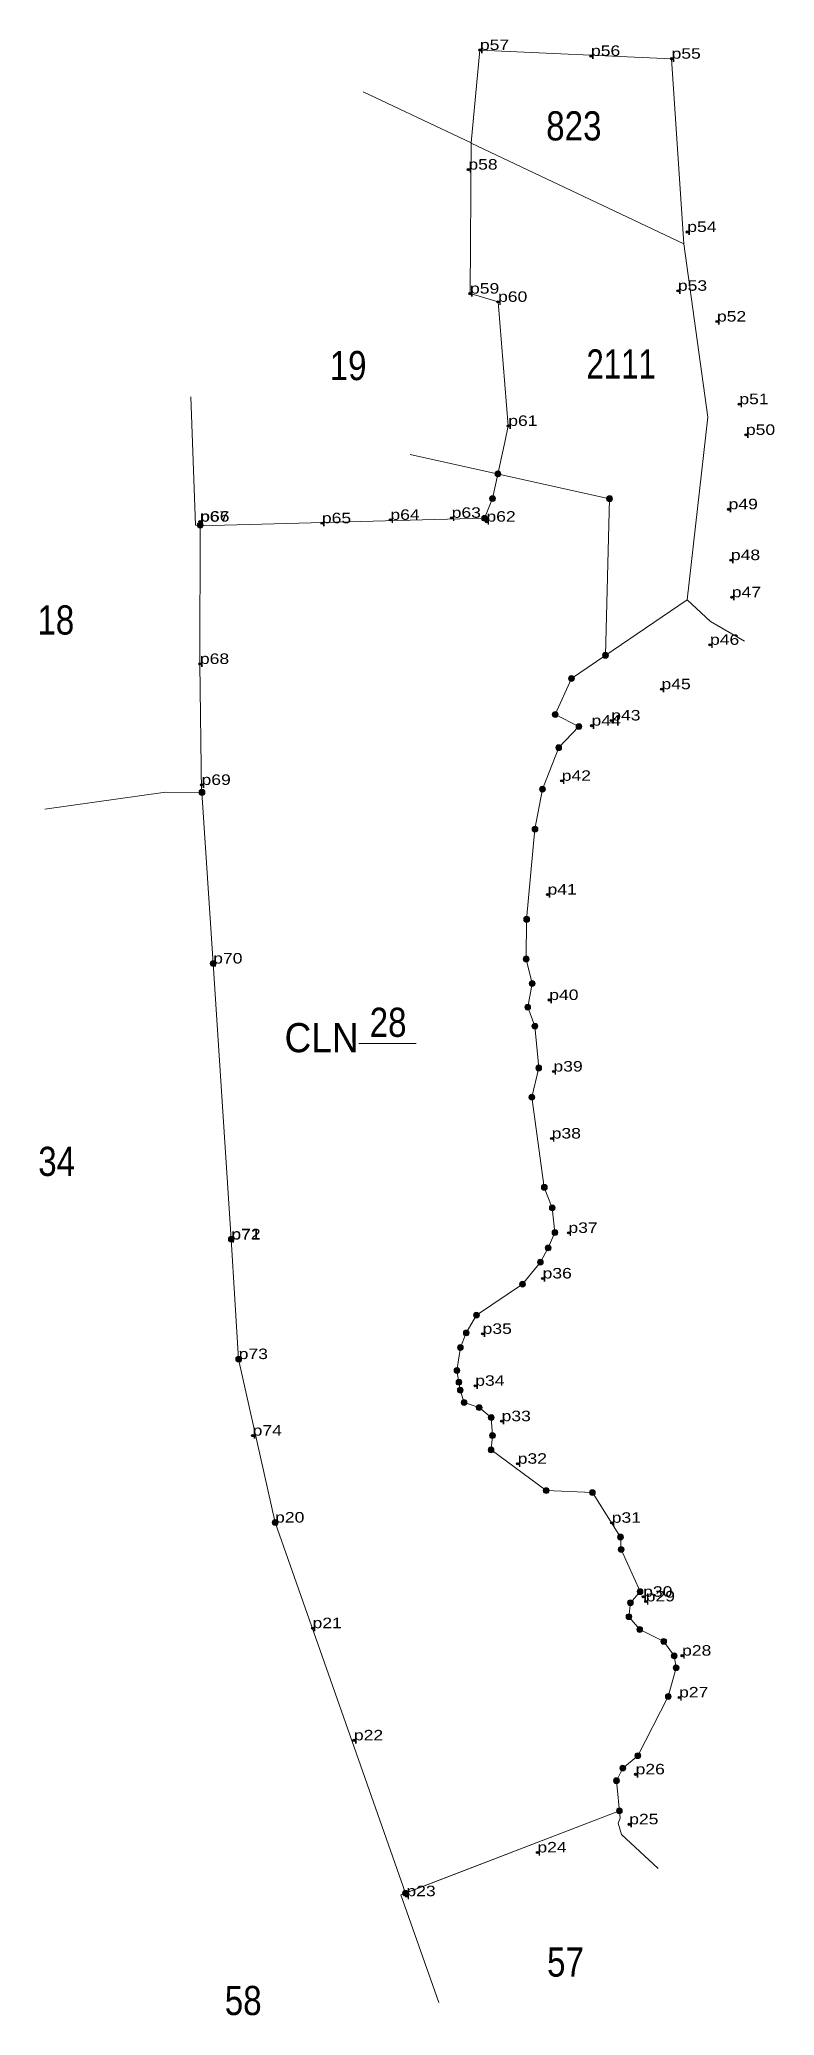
# Model space of a CAD drawing. Header units: metres. Extents: x 549246 to 549372, y 1840114 to 1840452.
import ezdxf
from ezdxf.enums import TextEntityAlignment as Align

# ---------------------------------------------------------------- set-up
doc = ezdxf.new("R2010")
doc.units = ezdxf.units.M
doc.header["$LTSCALE"] = 0.72
doc.header["$PDMODE"] = 32
doc.header["$PDSIZE"] = 0.36
for name, color, linetype, lineweight in [('10', 7, 'Continuous', 13), ('3', 7, 'Continuous', 13), ('4', 7, 'Continuous', 13)]:
    doc.layers.add(name, color=color, linetype=linetype, lineweight=lineweight)
doc.layers.add('12', color=7, linetype='Continuous')
doc.layers.add('7', color=7, linetype='Continuous')

msp = doc.modelspace()

# ---------------------------------------------------------------- hatches: boundary and pattern name
at = {"layer": '4'}
for points in [[(549325.04, 1840377.93, 1), (549324.04, 1840377.93, 1)], [(549324.11, 1840373.69, 1), (549323.11, 1840373.69, 1)], [(549344.18, 1840373.68, 1), (549343.18, 1840373.68, 1)], [(549273.98, 1840369.15, 1), (549272.98, 1840369.15, 1)], [(549322.74, 1840370.32, 1), (549321.74, 1840370.32, 1)], [(549343.47, 1840346.83, 1), (549342.47, 1840346.83, 1)], [(549337.64, 1840342.86, 1), (549336.64, 1840342.86, 1)], [(549334.86, 1840336.68, 1), (549333.86, 1840336.68, 1)], [(549338.93, 1840334.61, 1), (549337.93, 1840334.61, 1)], [(549335.46, 1840331, 1), (549334.46, 1840331, 1)], [(549274.28, 1840323.34, 1), (549273.28, 1840323.34, 1)], [(549332.67, 1840323.88, 1), (549331.67, 1840323.88, 1)], [(549331.39, 1840317.03, 1), (549330.39, 1840317.03, 1)], [(549329.96, 1840301.57, 1), (549328.96, 1840301.57, 1)], [(549329.87, 1840294.77, 1), (549328.87, 1840294.77, 1)], [(549276.2, 1840294, 1), (549275.2, 1840294, 1)], [(549330.9, 1840290.56, 1), (549329.9, 1840290.56, 1)], [(549330.14, 1840286.5, 1), (549329.14, 1840286.5, 1)], [(549331.37, 1840283.26, 1), (549330.37, 1840283.26, 1)], [(549332.03, 1840276.09, 1), (549331.03, 1840276.09, 1)], [(549330.85, 1840271.08, 1), (549329.85, 1840271.08, 1)], [(549332.99, 1840255.63, 1), (549331.99, 1840255.63, 1)], [(549334.35, 1840252.11, 1), (549333.35, 1840252.11, 1)], [(549334.81, 1840247.87, 1), (549333.81, 1840247.87, 1)], [(549279.31, 1840246.73, 1), (549278.31, 1840246.73, 1)], [(549333.65, 1840245.24, 1), (549332.65, 1840245.24, 1)], [(549332.31, 1840242.8, 1), (549331.31, 1840242.8, 1)], [(549329.25, 1840239.02, 1), (549328.25, 1840239.02, 1)], [(549321.35, 1840233.72, 1), (549320.35, 1840233.72, 1)], [(549319.6, 1840230.67, 1), (549318.6, 1840230.67, 1)], [(549318.59, 1840228.17, 1), (549317.59, 1840228.17, 1)], [(549280.57, 1840226.19, 1), (549279.57, 1840226.19, 1)], [(549318.01, 1840224.23, 1), (549317.01, 1840224.23, 1)], [(549318.35, 1840222.21, 1), (549317.35, 1840222.21, 1)], [(549318.58, 1840220.87, 1), (549317.58, 1840220.87, 1)], [(549319.22, 1840218.73, 1), (549318.22, 1840218.73, 1)], [(549321.81, 1840217.87, 1), (549320.81, 1840217.87, 1)], [(549323.88, 1840216.17, 1), (549322.88, 1840216.17, 1)], [(549324.09, 1840213.07, 1), (549323.09, 1840213.07, 1)], [(549323.85, 1840210.61, 1), (549322.85, 1840210.61, 1)], [(549333.31, 1840203.64, 1), (549332.31, 1840203.64, 1)], [(549341.23, 1840203.3, 1), (549340.23, 1840203.3, 1)], [(549286.82, 1840198.17, 1), (549285.82, 1840198.17, 1)], [(549346.04, 1840195.69, 1), (549345.04, 1840195.69, 1)], [(549346.17, 1840193.56, 1), (549345.17, 1840193.56, 1)], [(549349.41, 1840186.32, 1), (549348.41, 1840186.32, 1)], [(549347.75, 1840184.43, 1), (549346.75, 1840184.43, 1)], [(549347.5, 1840182.03, 1), (549346.5, 1840182.03, 1)], [(549349.35, 1840179.84, 1), (549348.35, 1840179.84, 1)], [(549353.46, 1840177.8, 1), (549352.46, 1840177.8, 1)], [(549355.27, 1840175.31, 1), (549354.27, 1840175.31, 1)], [(549355.59, 1840173.28, 1), (549354.59, 1840173.28, 1)], [(549354.25, 1840168.34, 1), (549353.25, 1840168.34, 1)], [(549346.44, 1840156.07, 1), (549345.44, 1840156.07, 1)], [(549349.02, 1840158.2, 1), (549348.02, 1840158.2, 1)], [(549345.36, 1840153.92, 1), (549344.36, 1840153.92, 1)], [(549345.86, 1840148.74, 1), (549344.86, 1840148.74, 1)], [(549309.17, 1840134.62, 1), (549308.17, 1840134.62, 1)]]:
    msp.add_hatch(color=256, dxfattribs=at).paths.add_polyline_path(points)

# ---------------------------------------------------------------- linework, layer by layer
at = {"layer": '10'}
for p, q in [((549319.96, 1840434.66), (549301.4, 1840443.45)), ((549267.55, 1840323.36), (549246.84, 1840320.47)), ((549267.55, 1840323.36), (549273.78, 1840323.34)), ((549300.67, 1840280.31), (549310.52, 1840280.31)), ((549345.36, 1840148.74), (549307.9, 1840134.33))]:
    msp.add_line(p, q, dxfattribs=at)
for points in [[(549319.96, 1840434.66), (549321.44, 1840450.59), (549354.31, 1840449.1), (549356.42, 1840417.39)], [(549326.3, 1840386.15), (549324.55, 1840407.42), (549319.79, 1840408.83), (549319.96, 1840434.66)], [(549356.42, 1840417.39), (549360.54, 1840387.68), (549356.96, 1840356.36), (549337.14, 1840342.86), (549334.36, 1840336.68), (549338.43, 1840334.61), (549334.96, 1840331), (549332.17, 1840323.88), (549330.89, 1840317.03), (549329.46, 1840301.57), (549329.37, 1840294.77), (549330.4, 1840290.56), (549329.64, 1840286.5), (549330.87, 1840283.26), (549331.53, 1840276.09), (549330.35, 1840271.08), (549332.49, 1840255.63), (549333.85, 1840252.11), (549334.31, 1840247.87), (549333.15, 1840245.24), (549331.81, 1840242.8), (549328.75, 1840239.02), (549320.85, 1840233.72), (549319.1, 1840230.67), (549318.09, 1840228.17), (549317.51, 1840224.23), (549317.85, 1840222.21), (549318.08, 1840220.87), (549318.72, 1840218.73), (549321.31, 1840217.87), (549323.38, 1840216.17), (549323.59, 1840213.07), (549323.35, 1840210.61), (549332.81, 1840203.64), (549340.73, 1840203.3), (549345.54, 1840195.69), (549345.67, 1840193.56), (549348.91, 1840186.32), (549347.25, 1840184.43), (549347, 1840182.03), (549348.85, 1840179.84), (549352.96, 1840177.8), (549354.77, 1840175.31), (549355.09, 1840173.28), (549353.75, 1840168.34), (549348.52, 1840158.2), (549345.94, 1840156.07), (549344.86, 1840153.92), (549345.48, 1840147.51)], [(549273.48, 1840369.01), (549272.68, 1840369.13), (549271.86, 1840391.15)], [(549273.41, 1840369.01), (549322.24, 1840370.32), (549323.61, 1840373.69), (549325.73, 1840383.34), (549326.3, 1840386.15)], [(549273.72, 1840323.34), (549273.42, 1840345.35), (549273.48, 1840369.15)], [(549356.96, 1840356.36), (549361.01, 1840352.65), (549366.84, 1840349.27)], [(549286.32, 1840198.17), (549280.07, 1840226.19), (549278.81, 1840246.73), (549275.7, 1840294), (549273.78, 1840323.34)], [(549286.32, 1840198.17), (549308.67, 1840134.62), (549345.36, 1840148.74)], [(549345.36, 1840148.74), (549345.48, 1840147.51), (549345.17, 1840146.63), (549345.71, 1840144.71), (549352.02, 1840138.88)], [(549308.84, 1840134.69), (549307.9, 1840134.33), (549314.39, 1840115.91)]]:
    msp.add_lwpolyline(points, dxfattribs=at)
at = {"layer": '3'}
msp.add_line((549319.96, 1840434.65), (549356.42, 1840417.39), dxfattribs=at)
msp.add_lwpolyline([(549309.48, 1840381.28), (549343.68, 1840373.68), (549342.97, 1840346.83)], dxfattribs=at)
at = {"layer": '4'}
for centre in [(549324.54, 1840377.93), (549323.61, 1840373.69), (549343.68, 1840373.68), (549273.48, 1840369.15), (549322.24, 1840370.32), (549342.97, 1840346.83), (549337.14, 1840342.86), (549334.36, 1840336.68), (549338.43, 1840334.61), (549334.96, 1840331), (549273.78, 1840323.34), (549332.17, 1840323.88), (549330.89, 1840317.03), (549329.46, 1840301.57), (549329.37, 1840294.77), (549275.7, 1840294), (549330.4, 1840290.56), (549329.64, 1840286.5), (549330.87, 1840283.26), (549331.53, 1840276.09), (549330.35, 1840271.08), (549332.49, 1840255.63), (549333.85, 1840252.11), (549334.31, 1840247.87), (549278.81, 1840246.73), (549333.15, 1840245.24), (549331.81, 1840242.8), (549328.75, 1840239.02), (549320.85, 1840233.72), (549319.1, 1840230.67), (549318.09, 1840228.17), (549280.07, 1840226.19), (549317.51, 1840224.23), (549317.85, 1840222.21), (549318.08, 1840220.87), (549318.72, 1840218.73), (549321.31, 1840217.87), (549323.38, 1840216.17), (549323.59, 1840213.07), (549323.35, 1840210.61), (549332.81, 1840203.64), (549340.73, 1840203.3), (549286.32, 1840198.17), (549345.54, 1840195.69), (549345.67, 1840193.56), (549348.91, 1840186.32), (549347.25, 1840184.43), (549347, 1840182.03), (549348.85, 1840179.84), (549352.96, 1840177.8), (549354.77, 1840175.31), (549355.09, 1840173.28), (549353.75, 1840168.34), (549345.94, 1840156.07), (549348.52, 1840158.2), (549344.86, 1840153.92), (549345.36, 1840148.74), (549308.67, 1840134.62)]:
    msp.add_circle(centre, 0.5, dxfattribs=at)
at = {"layer": '7'}
for p in [(549321.44, 1840450.59), (549340.49, 1840449.57), (549354.31, 1840449.1), (549319.46, 1840430.09), (549357, 1840419.4), (549319.74, 1840408.83), (549324.55, 1840407.42), (549355.39, 1840409.32), (549362.09, 1840404.04), (549365.93, 1840389.87), (549326.3, 1840386.15), (549367.06, 1840384.61), (549273.41, 1840369.73), (549273.48, 1840369.76), (549294.35, 1840369.47), (549306.09, 1840370.05), (549316.6, 1840370.4), (549322.56, 1840369.74), (549364.09, 1840371.86), (549364.48, 1840363.15), (549364.64, 1840356.78), (549360.91, 1840348.63), (549273.42, 1840345.35), (549352.58, 1840341.02), (549343.96, 1840335.66), (549340.58, 1840334.77), (549335.47, 1840325.32), (549273.7, 1840324.61), (549333.04, 1840305.81), (549275.7, 1840294), (549333.33, 1840287.74), (549334.05, 1840275.48), (549333.75, 1840264), (549336.62, 1840247.82), (549278.81, 1840246.73), (549278.82, 1840246.68), (549332.19, 1840240.01), (549321.9, 1840230.51), (549280.07, 1840226.19), (549320.64, 1840221.61), (549325.16, 1840215.54), (549282.46, 1840213.07), (549327.92, 1840208.25), (549286.32, 1840198.17), (549344.05, 1840198.13), (549349.44, 1840185.45), (549349.88, 1840184.65), (549292.74, 1840180.06), (549356.11, 1840175.35), (549355.6, 1840168.19), (549299.83, 1840160.83), (549348.14, 1840155), (549347.04, 1840146.44), (549331.3, 1840141.62), (549308.85, 1840134.12)]:
    msp.add_point(p, dxfattribs=at)

# ---------------------------------------------------------------- texts
at = {"layer": '10'}
for s, width, p in [('823', 0.85, (549337.55, 1840435.09)), ('19', 0.85, (549298.84, 1840394)), ('2111', 0.8, (549345.66, 1840394.27)), ('18', 0.85, (549248.71, 1840350.39)), ('28', 0.85, (549305.7, 1840281.42)), ('CLN', 0.95, (549294.29, 1840278.79)), ('34', 0.85, (549248.86, 1840257.58)), ('57', 0.85, (549336.12, 1840120.33)), ('58', 0.85, (549280.85, 1840113.74))]:
    msp.add_text(s, height=5, dxfattribs=dict(at, width=width)).set_placement(p, align=Align.CENTER)
at = {"layer": '12', "width": 1.25}
for s, p in [('p57', (549321.44, 1840450.59)), ('p56', (549340.49, 1840449.58)), ('p55', (549354.31, 1840449.1)), ('p58', (549319.46, 1840430.09)), ('p54', (549357, 1840419.4)), ('p59', (549319.74, 1840408.83)), ('p53', (549355.39, 1840409.32)), ('p60', (549324.55, 1840407.42)), ('p52', (549362.09, 1840404.04)), ('p51', (549365.93, 1840389.88)), ('p61', (549326.3, 1840386.15)), ('p50', (549367.06, 1840384.61)), ('p49', (549364.09, 1840371.86)), ('p67', (549273.42, 1840369.73)), ('p66', (549273.48, 1840369.76)), ('p65', (549294.34, 1840369.47)), ('p64', (549306.09, 1840370.05)), ('p63', (549316.6, 1840370.4)), ('p62', (549322.56, 1840369.74)), ('p48', (549364.48, 1840363.15)), ('p47', (549364.64, 1840356.78)), ('p46', (549360.9, 1840348.63)), ('p68', (549273.42, 1840345.35)), ('p45', (549352.58, 1840341.02)), ('p44', (549340.58, 1840334.77)), ('p43', (549343.96, 1840335.66)), ('p69', (549273.7, 1840324.61)), ('p42', (549335.47, 1840325.32)), ('p41', (549333.04, 1840305.81)), ('p70', (549275.7, 1840294)), ('p40', (549333.33, 1840287.74)), ('p39', (549334.05, 1840275.48)), ('p38', (549333.75, 1840264)), ('p72', (549278.81, 1840246.73)), ('p71', (549278.82, 1840246.68)), ('p37', (549336.62, 1840247.82)), ('p36', (549332.19, 1840240.01)), ('p35', (549321.9, 1840230.51)), ('p73', (549280.07, 1840226.19)), ('p34', (549320.64, 1840221.61)), ('p33', (549325.16, 1840215.54)), ('p74', (549282.46, 1840213.07)), ('p32', (549327.92, 1840208.25)), ('p20', (549286.32, 1840198.17)), ('p31', (549344.05, 1840198.13)), ('p30', (549349.44, 1840185.45)), ('p29', (549349.88, 1840184.65)), ('p21', (549292.74, 1840180.06)), ('p28', (549356.11, 1840175.35)), ('p27', (549355.6, 1840168.19)), ('p22', (549299.83, 1840160.83)), ('p26', (549348.14, 1840155)), ('p25', (549347.04, 1840146.44)), ('p24', (549331.3, 1840141.62)), ('p23', (549308.84, 1840134.12))]:
    msp.add_text(s, height=1.8, dxfattribs=at).set_placement(p)

doc.saveas('drawing.dxf')
